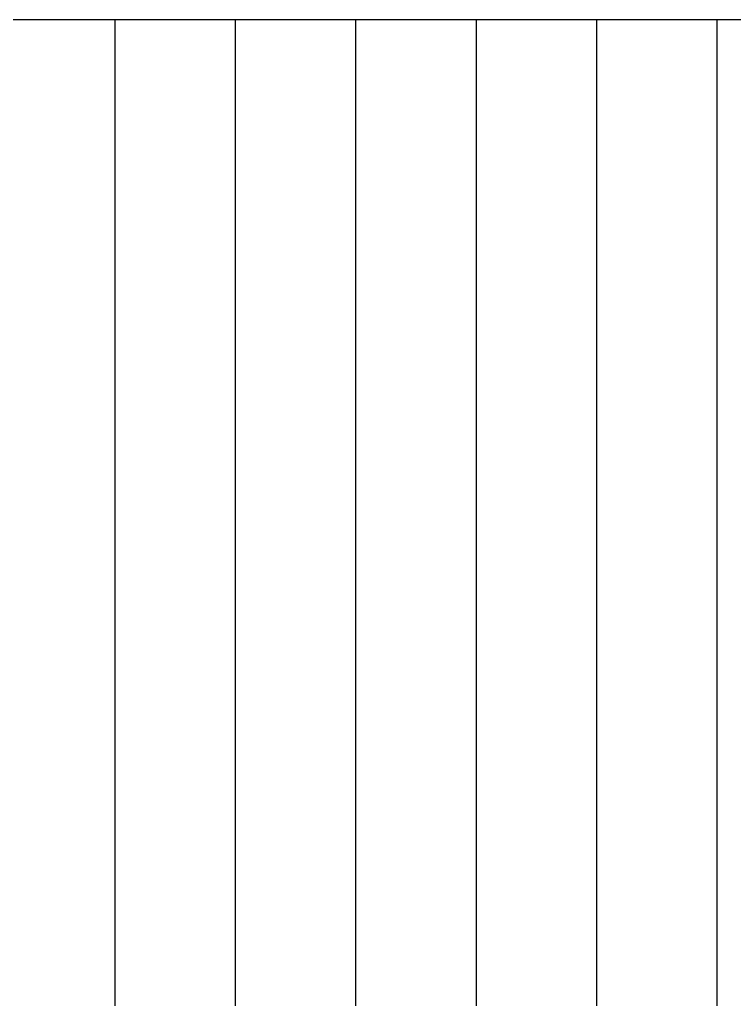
# Model space of a CAD drawing. Header units: millimetres. Extents: x -1263456 to 2767218, y -83310 to 50301.
# Drawn here: x 1103193 to 1104380, y -17558 to -15930 of the extents above; entities that cross this region are included whole.
import ezdxf

# ---------------------------------------------------------------- set-up
doc = ezdxf.new("R2010")
doc.units = ezdxf.units.MM
doc.layers.add('AM_0', color=7, linetype='Continuous', lineweight=50)
doc.layers.add('AM_8', color=1, linetype='Continuous', lineweight=25)

# ---------------------------------------------------------------- blocks, each defined once
blk = doc.blocks.new('wew1333')
at = {"layer": 'AM_8'}
for p, q in [((351417.2, 123397.4, 0), (351417.2, 112872.7, -9.9)), ((351617.2, 123397.4, 0), (351617.2, 112965, -9.9)), ((351817.2, 123397.4, 0), (351817.2, 113091.1, -9.9)), ((352017.2, 123397.4, 0), (352017.2, 113243.4, -9.9)), ((352217.2, 123397.4, 0), (352217.2, 113414.8, -9.9)), ((352417.2, 123397.4, 0), (352417.2, 113598.3, -9.9))]:
    blk.add_line(p, q, dxfattribs=at)

msp = doc.modelspace()

# ---------------------------------------------------------------- linework, layer by layer
at = {"layer": 'AM_8'}
msp.add_line((1096534.9, -15929.7), (1109200.9, -15929.7, 0), dxfattribs=at)

# ---------------------------------------------------------------- block references
at = {"layer": 'AM_0'}
msp.add_blockref('wew1333', (751933.6, -139327.1, 0), dxfattribs=at)

doc.saveas('drawing.dxf')
